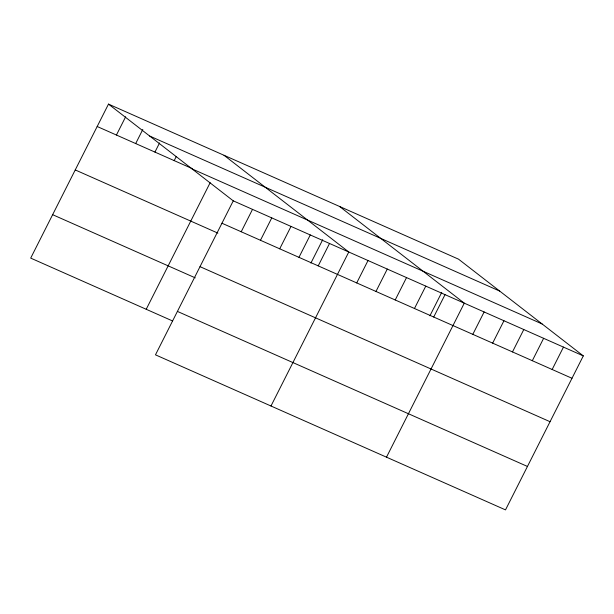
<?xml version="1.0" encoding="UTF-8"?>
<svg xmlns="http://www.w3.org/2000/svg" width="614" height="614" viewBox="0 0 614 614"><rect width="100%" height="100%" fill="white"/><g stroke="black" fill="none" stroke-linecap="round" stroke-linejoin="round"><path stroke-width="0.92" d="M108.494 104.111L233.259 200.839L155.472 354.838L505.506 509.889L583.3 355.89L458.528 259.162L108.494 104.111L30.7 258.11L172.465 320.907M116.43 135.034L125.647 116.79M135.686 143.561L142.809 129.462M154.935 152.088L159.548 142.962M174.192 160.615L176.279 156.47M146.216 309.279L210.165 182.68M241.202 231.762L252.515 209.366M260.459 240.289L271.764 217.893M279.708 248.816L291.021 226.42M298.957 257.343L310.27 234.947M310.907 263.076L322.718 239.69M318.213 265.87L329.518 243.482M270.981 406.007L348.775 252.009L224.003 155.281M356.719 282.924L368.024 260.536M375.968 291.45L387.281 269.062M395.216 299.977L406.529 277.589M414.473 308.504L425.786 286.116M429.923 315.796L441.735 292.41M433.722 317.031L445.035 294.643M386.498 457.169L464.284 303.17L339.519 206.442M472.811 334.346L484.124 311.958M492.651 343.134L503.956 320.746M512.483 351.922L523.796 329.526M532.315 360.702L543.628 338.314M552.155 369.49L563.468 347.102M149.662 136.032L499.704 291.082M97.181 126.507L192.566 168.758M192.09 168.919L542.124 323.969M233.259 200.839L583.3 355.89M221.953 223.227L571.987 378.278M75.238 169.932L217.886 233.12M200.011 266.66L550.052 421.711M52.635 214.685L195.283 277.866M177.408 311.405L527.449 466.456"/></g></svg>
